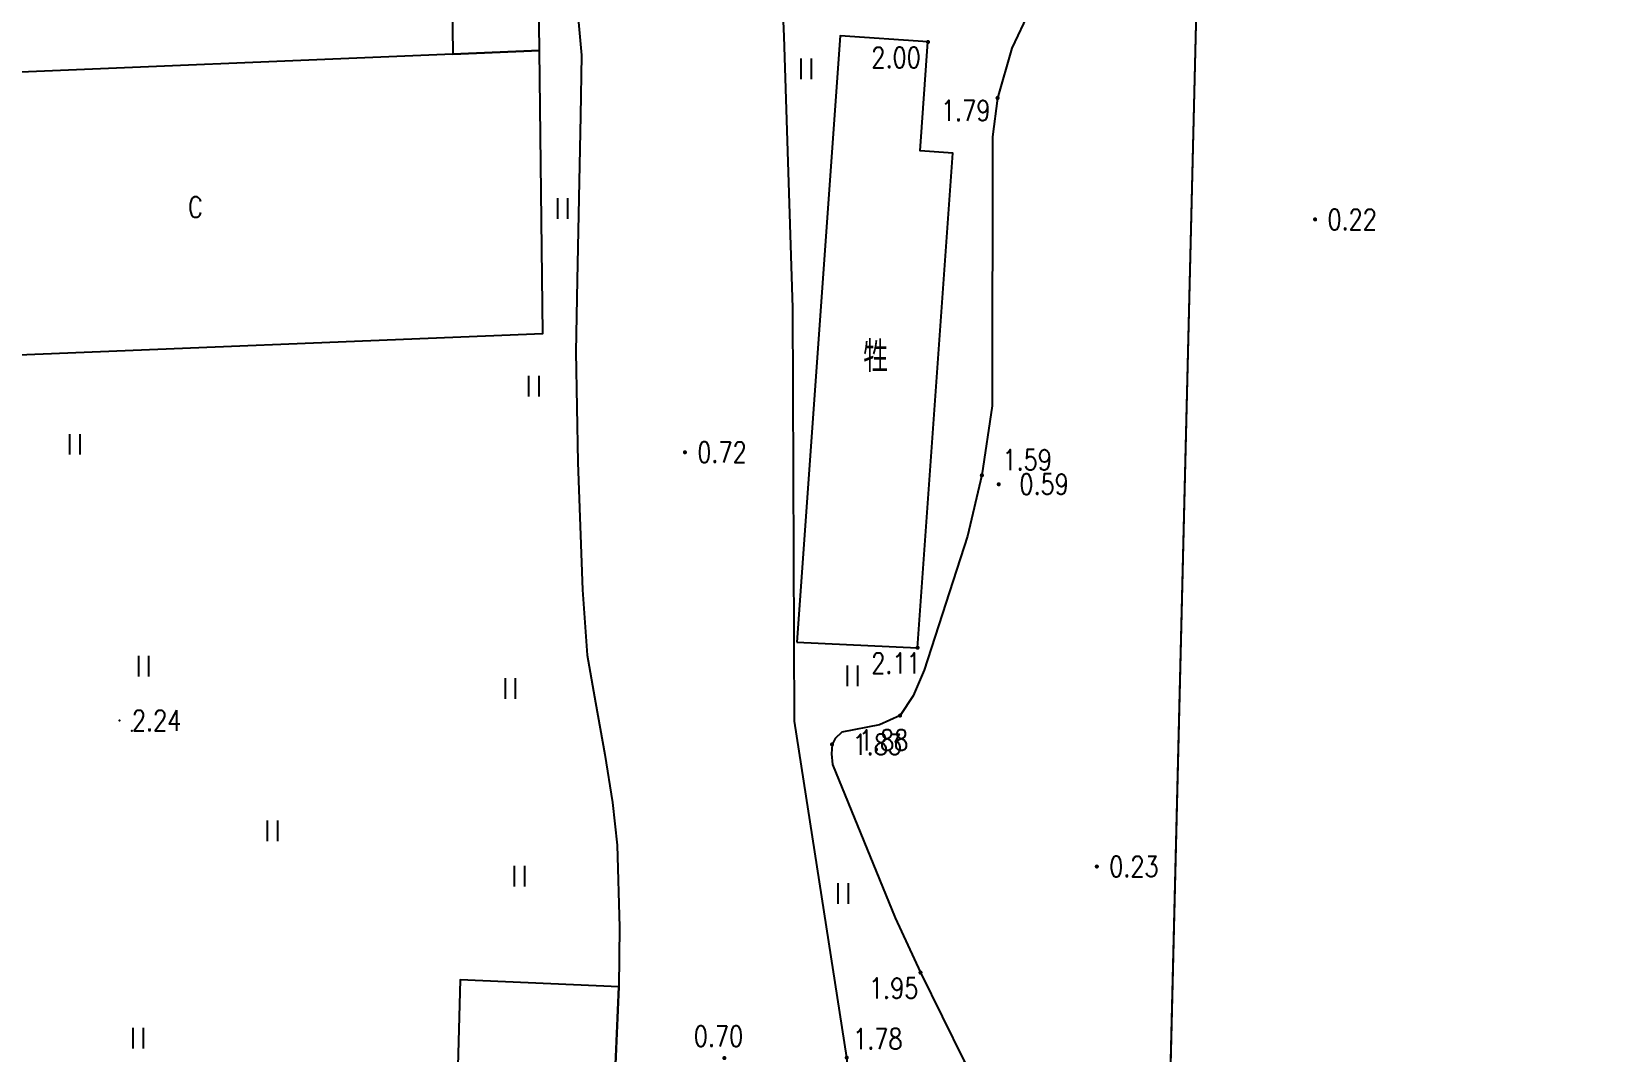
# Model space of a CAD drawing. Extents: x 500064 to 501389, y 2542464 to 2545400.
# Drawn here: x 500948.9 to 501025.3, y 2543113 to 2543162.5 of the extents above; entities that cross this region are included whole.
import ezdxf
from ezdxf.enums import TextEntityAlignment as Align

# ---------------------------------------------------------------- set-up
doc = ezdxf.new("R2010")
doc.units = 0
doc.header["$LTSCALE"] = 0.5
doc.linetypes.add('CENTER', pattern=[50.8, 31.75, -6.35, 6.35, -6.35])
doc.layers.get('0').update_dxf_attribs({"linetype": 'CONTINUOUS', "lineweight": 5})
doc.layers.add('GCD', color=8, linetype='CONTINUOUS')
doc.layers.add('地形图', color=8, linetype='CONTINUOUS')
doc.styles.add('HZ', font='romans.shx', dxfattribs={"width": 0.8, "bigfont": 'hztxt.shx'})
doc.linetypes.add('10421', pattern='A,2,[150,AAA.SHX,S=1,R=0,X=0,Y=1],1e-11', length=2)

# ---------------------------------------------------------------- blocks, each defined once
blk = doc.blocks.new('gc121')
for p, q in [((-0.5, -1), (-0.5, 1)), ((0.5, -1), (0.5, 1))]:
    blk.add_line(p, q)
blk = doc.blocks.new('GC200')
at = {"linetype": 'Continuous', "const_width": 0.2, "flags": 128}
blk.add_lwpolyline([(-0.1, 0, 1), (0.1, 0, 1)], format="xyb", close=True, dxfattribs=at)

msp = doc.modelspace()

# ---------------------------------------------------------------- linework, layer by layer
at = {"layer": '地形图', "linetype": 'Continuous'}
msp.add_line((501005.61, 2543170.874), (501003.964, 2543103.692), dxfattribs=at)
at = {"layer": '地形图', "linetype": '10421'}
for points in [[(500975.063, 2543201.597), (500974.956, 2543194.14), (500974.567, 2543185.59), (500974.391, 2543180.386), (500974.383, 2543178.017), (500974.526, 2543175.601), (500974.734, 2543172.371), (500975.395, 2543163.518), (500975.575, 2543161.38), (500975.527, 2543158.429), (500975.379, 2543150.451), (500975.311, 2543146.98), (500975.4, 2543141.594), (500975.638, 2543135.412), (500975.859, 2543132.255), (500976.257, 2543129.95), (500976.714, 2543127.423), (500977.088, 2543125.101), (500977.311, 2543123.031), (500977.43, 2543119.043), (500977.388, 2543116.149)], [(500981.793, 2543049.688), (500982.527, 2543050.782), (500982.705, 2543053.957), (500983.113, 2543058.568), (500983.518, 2543067.939), (500984.844, 2543074.84), (500985.738, 2543079.489), (500988.508, 2543087.203), (500988.877, 2543090.559), (500989.416, 2543101.294), (500988.462, 2543112.709), (500985.918, 2543129.036), (500985.844, 2543149.105), (500985.416, 2543162.278), (500985.047, 2543170.789), (500984.316, 2543200.828), (500982.038, 2543201.686)], [(500977.388, 2543116.149), (500976.634, 2543098.514), (500976.288, 2543073.838), (500975.865, 2543072.972), (500975.596, 2543070.928), (500974.154, 2543060.693), (500974.642, 2543051.322)]]:
    msp.add_lwpolyline(points, dxfattribs=at)
at = {"layer": '地形图'}
for points in [[(500969.342, 2543161.42), (500973.541, 2543161.594), (500973.327, 2543177.969), (500969.13, 2543177.916)], [(500969.342, 2543161.42), (500945.987, 2543160.449), (500946.637, 2543146.759), (500973.697, 2543147.859), (500973.541, 2543161.594)], [(500976.806, 2543102.541), (500977.388, 2543116.149), (500969.695, 2543116.478), (500969.392, 2543105.72), (500968.943, 2543102.65), (500970.273, 2543102.631)]]:
    msp.add_lwpolyline(points, close=True, dxfattribs=at)
at = {"layer": '地形图', "linetype": 'Continuous', "flags": 128}
msp.add_lwpolyline([(501005.876, 2543174.776), (501005.659, 2543172.873), (501003.915, 2543101.693), (501001.663, 2543020.024)], dxfattribs=at)
at = {"layer": '地形图', "linetype": '10421', "flags": 128}
msp.add_lwpolyline([(501105.783, 2543064.976), (501109.21, 2543065.681), (501112.464, 2543066.665), (501118.751, 2543068.254), (501124.259, 2543069.994), (501128.162, 2543071.86), (501134.329, 2543075.919), (501138.69, 2543079.05), (501140.653, 2543081.696), (501142.555, 2543084.876), (501144.262, 2543088.996), (501145.188, 2543091.545), (501145.542, 2543093.381), (501145.63, 2543094.728), (501145.521, 2543099.663), (501145.01, 2543106.442), (501144.634, 2543109.188), (501144.161, 2543110.326), (501142.409, 2543112.146), (501140.603, 2543113.186), (501139.26, 2543113.499), (501137.004, 2543113.776), (501136.202, 2543114.009), (501135.526, 2543114.229), (501134.875, 2543114.6), (501134.304, 2543114.986), (501129.485, 2543120.688), (501127.522, 2543122.518), (501125.626, 2543124.105), (501108.008, 2543136.423), (501106.435, 2543137.617), (501102.856, 2543140.772), (501102.39, 2543141.035), (501101.839, 2543141.097), (501101.419, 2543141.005), (501101.142, 2543140.851), (501099.803, 2543138.908), (501099.332, 2543138.521), (501098.515, 2543138.192), (501097.038, 2543137.841), (501095.682, 2543137.801), (501094.995, 2543137.979), (501094.238, 2543138.358), (501093.378, 2543139.008), (501093.189, 2543139.829), (501093.222, 2543140.587), (501093.395, 2543141.911), (501094.154, 2543144.285), (501094.622, 2543145.209), (501095.81, 2543146.328), (501099.052, 2543148.323), (501099.955, 2543149.039), (501100.449, 2543150.524), (501100.705, 2543152.12), (501100.714, 2543153.516), (501100.347, 2543155.186), (501099.771, 2543156.116), (501097.908, 2543157.084), (501089.437, 2543159.483), (501080.185, 2543162.469), (501071.851, 2543165.799), (501068.575, 2543166.93), (501066.49, 2543167.239), (501064.336, 2543167.3), (501060.602, 2543167.263), (501059.513, 2543167.123), (501058.854, 2543166.798), (501058.276, 2543165.953), (501057.76, 2543165.517), (501056.387, 2543165.026), (501053.198, 2543164.235), (501051.008, 2543163.899), (501049.745, 2543163.796), (501047.161, 2543164.179), (501041.972, 2543165.633), (501032.937, 2543168.758), (501030.226, 2543169.765), (501023.067, 2543172.806), (501020.412, 2543173.525), (501018.694, 2543173.817), (501016.639, 2543173.491), (501013.264, 2543172.542), (501006.531, 2543170.614), (501004.435, 2543169.571), (501002.152, 2543168.302), (500999.289, 2543165.963), (500997.341, 2543163.53), (500996.473, 2543161.72), (500995.783, 2543159.295), (500995.539, 2543157.409), (500995.525, 2543144.354), (500995.021, 2543140.978), (500994.329, 2543138.018), (500992.219, 2543131.515), (500991.693, 2543130.28), (500991.049, 2543129.316), (500990.047, 2543128.862), (500988.222, 2543128.502), (500987.901, 2543128.194), (500987.747, 2543127.916), (500987.725, 2543127.455), (500987.767, 2543126.943), (500990.819, 2543119.499), (500992.042, 2543116.837), (500994.146, 2543112.577), (500995.507, 2543110.314), (500996.498, 2543109.193), (501000.563, 2543105.562), (501001.664, 2543104.202), (501002.289, 2543102.951), (501003.106, 2543100.881), (501004.301, 2543091.757), (501005.373, 2543086.784), (501005.902, 2543084.83), (501008.873, 2543076.678), (501009.844, 2543074.733), (501011.507, 2543071.601), (501012.233, 2543069.827), (501012.625, 2543068.538), (501014.162, 2543061.755), (501014.459, 2543061.371), (501014.783, 2543061.139), (501015.022, 2543061.115), (501015.327, 2543061.129), (501016.228, 2543061.651), (501016.926, 2543061.683), (501017.199, 2543061.542), (501017.427, 2543061.339), (501018.284, 2543058.519), (501019.296, 2543055.755), (501020.277, 2543054.019), (501021.442, 2543053.158), (501025.447, 2543051.098), (501028.511, 2543049.917), (501031.844, 2543049.052), (501034.932, 2543048.335), (501037.464, 2543048.01), (501040.826, 2543047.952), (501044.799, 2543048.509), (501065.579, 2543054.444), (501069.174, 2543055.401), (501072.8, 2543056.56), (501074.386, 2543057.317), (501075.551, 2543058.098), (501077.26, 2543059.562), (501078.206, 2543060.232), (501079.035, 2543060.727), (501079.809, 2543061.065), (501080.996, 2543061.473), (501083.823, 2543062.175)], close=True, dxfattribs=at)
at = {"layer": '地形图', "linetype": 'Continuous', "flags": 128}
msp.add_lwpolyline([(500986.038, 2543132.884), (500991.899, 2543132.609), (500993.615, 2543156.612), (500992.028, 2543156.726), (500992.406, 2543162.016), (500988.143, 2543162.321)], close=True, dxfattribs=at)
at = {"layer": '地形图'}
for points in [[(500974.425, 2543153.432), (500974.425, 2543154.432)], [(500974.925, 2543153.432), (500974.925, 2543154.432)], [(500973.029, 2543144.804), (500973.029, 2543145.804)], [(500973.529, 2543144.804), (500973.529, 2543145.804)], [(500950.745, 2543141.982), (500950.745, 2543142.982)], [(500951.245, 2543141.982), (500951.245, 2543142.982)], [(500954.081, 2543131.209), (500954.081, 2543132.209)], [(500954.581, 2543131.209), (500954.581, 2543132.209)], [(500971.885, 2543130.127), (500971.885, 2543131.127)], [(500972.385, 2543130.127), (500972.385, 2543131.127)], [(500960.341, 2543123.222), (500960.341, 2543124.222)], [(500960.841, 2543123.222), (500960.841, 2543124.222)], [(500972.329, 2543121.023), (500972.329, 2543122.023)], [(500972.829, 2543121.023), (500972.829, 2543122.023)], [(500953.808, 2543113.151), (500953.808, 2543114.151)], [(500954.308, 2543113.151), (500954.308, 2543114.151)]]:
    msp.add_lwpolyline(points, dxfattribs=at)
at = {"layer": '地形图', "ltscale": 10}
msp.add_point((500953.151, 2543129.069), dxfattribs=at)
at = {"layer": '地形图', "linetype": 'CENTER'}
msp.add_point((500953.751, 2543128.573, 2.24), dxfattribs=at)

# ---------------------------------------------------------------- block references
at = {"layer": '地形图', "linetype": 'Continuous'}
ref = msp.add_blockref('GC200', (500992.406, 2543162.016, 2.003), dxfattribs=dict(at, xscale=0.5, yscale=0.5, zscale=0.5))
ref.add_attrib('height', '2.00', dxfattribs={"layer": 'GCD', "linetype": 'Continuous', "height": 1, "style": 'HZ', "width": 0.8}).set_placement((500989.656, 2543161.266, 2), align=Align.MIDDLE_LEFT)
at = {"layer": '地形图', "linetype": 'Continuous', "xscale": 0.5, "yscale": 0.5}
for p in [(500986.496, 2543160.71), (500988.745, 2543131.248), (500988.293, 2543120.672)]:
    msp.add_blockref('gc121', p, dxfattribs=at)
at = {"layer": '地形图', "linetype": 'Continuous'}
ref = msp.add_blockref('GC200', (500995.783, 2543159.295, 1.789), dxfattribs=dict(at, xscale=0.5, yscale=0.5, zscale=0.5))
ref.add_attrib('height', '1.79', dxfattribs={"layer": 'GCD', "linetype": 'Continuous', "height": 1, "style": 'HZ', "width": 0.8}).set_placement((500993.033, 2543158.695, 1.79), align=Align.MIDDLE_LEFT)
ref = msp.add_blockref('GC200', (501011.202, 2543153.401, 0.22), dxfattribs=dict(at, xscale=0.5, yscale=0.5, zscale=0.5))
ref.add_attrib('height', '0.22', dxfattribs={"layer": 'GCD', "linetype": 'Continuous', "height": 1, "style": 'HZ', "width": 0.8}).set_placement((501011.802, 2543153.401, 0.22), align=Align.MIDDLE_LEFT)
ref = msp.add_blockref('GC200', (500980.602, 2543142.096, 0.72), dxfattribs=dict(at, xscale=0.5, yscale=0.5, zscale=0.5))
ref.add_attrib('height', '0.72', dxfattribs={"layer": 'GCD', "linetype": 'Continuous', "height": 1, "style": 'HZ', "width": 0.8}).set_placement((500981.202, 2543142.096, 0.72), align=Align.MIDDLE_LEFT)
ref = msp.add_blockref('GC200', (500995.021, 2543140.978, 1.588), dxfattribs=dict(at, xscale=0.5, yscale=0.5, zscale=0.5))
ref.add_attrib('height', '1.59', dxfattribs={"layer": 'GCD', "linetype": 'Continuous', "height": 1, "style": 'HZ', "width": 0.8}).set_placement((500996.021, 2543141.728, 1.59), align=Align.MIDDLE_LEFT)
ref = msp.add_blockref('GC200', (500995.842, 2543140.543, 0.587), dxfattribs=dict(at, xscale=0.5, yscale=0.5, zscale=0.5))
ref.add_attrib('height', '0.59', dxfattribs={"layer": 'GCD', "linetype": 'Continuous', "height": 1, "style": 'HZ', "width": 0.8}).set_placement((500996.842, 2543140.543, 0.59), align=Align.MIDDLE_LEFT)
ref = msp.add_blockref('GC200', (500991.899, 2543132.609, 2.11), dxfattribs=dict(at, xscale=0.5, yscale=0.5, zscale=0.5))
ref.add_attrib('height', '2.11', dxfattribs={"layer": 'GCD', "linetype": 'Continuous', "height": 1, "style": 'HZ', "width": 0.8}).set_placement((500989.649, 2543131.859, 2.11), align=Align.MIDDLE_LEFT)
ref = msp.add_blockref('GC200', (500991.049, 2543129.316, 1.883), dxfattribs=dict(at, xscale=0.5, yscale=0.5, zscale=0.5))
ref.add_attrib('height', '1.88', dxfattribs={"layer": 'GCD', "linetype": 'Continuous', "height": 1, "style": 'HZ', "width": 0.8}).set_placement((500989.049, 2543128.116, 1.88), align=Align.MIDDLE_LEFT)
ref = msp.add_blockref('GC200', (500987.747, 2543127.916, 1.831), dxfattribs=dict(at, xscale=0.5, yscale=0.5, zscale=0.5))
ref.add_attrib('height', '1.83', dxfattribs={"layer": 'GCD', "linetype": 'Continuous', "height": 1, "style": 'HZ', "width": 0.8}).set_placement((500988.747, 2543127.916, 1.83), align=Align.MIDDLE_LEFT)
ref = msp.add_blockref('GC200', (501000.604, 2543121.986, 0.23), dxfattribs=dict(at, xscale=0.5, yscale=0.5, zscale=0.5))
ref.add_attrib('height', '0.23', dxfattribs={"layer": 'GCD', "linetype": 'Continuous', "height": 1, "style": 'HZ', "width": 0.8}).set_placement((501001.204, 2543121.986, 0.23), align=Align.MIDDLE_LEFT)
ref = msp.add_blockref('GC200', (500992.042, 2543116.837, 1.946), dxfattribs=dict(at, xscale=0.5, yscale=0.5, zscale=0.5))
ref.add_attrib('height', '1.95', dxfattribs={"layer": 'GCD', "linetype": 'Continuous', "height": 1, "style": 'HZ', "width": 0.8}).set_placement((500989.542, 2543116.087, 1.95), align=Align.MIDDLE_LEFT)
ref = msp.add_blockref('GC200', (500982.52, 2543112.689, 0.7), dxfattribs=dict(at, xscale=0.5, yscale=0.5, zscale=0.5))
ref.add_attrib('height', '0.70', dxfattribs={"layer": 'GCD', "linetype": 'Continuous', "height": 1, "style": 'HZ', "width": 0.8}).set_placement((500981.033, 2543113.749, 0.7), align=Align.MIDDLE_LEFT)
ref = msp.add_blockref('GC200', (500988.462, 2543112.709, 1.778), dxfattribs=dict(at, xscale=0.5, yscale=0.5, zscale=0.5))
ref.add_attrib('height', '1.78', dxfattribs={"layer": 'GCD', "linetype": 'Continuous', "height": 1, "style": 'HZ', "width": 0.8}).set_placement((500988.769, 2543113.617, 1.78), align=Align.MIDDLE_LEFT)

# ---------------------------------------------------------------- texts
at = {"layer": '地形图', "ltscale": 10, "style": 'HZ', "width": 0.8}
for s, p in [('C', (500956.476, 2543153.503)), ('2.24', (500953.751, 2543128.573))]:
    msp.add_text(s, height=1, dxfattribs=at).set_placement(p)
at = {"layer": '地形图', "linetype": 'Continuous', "style": 'HZ', "width": 0.8}
msp.add_text('牲', height=1.5, dxfattribs=at).set_placement((500989.862, 2543146.818), align=Align.MIDDLE)

doc.saveas('drawing.dxf')
